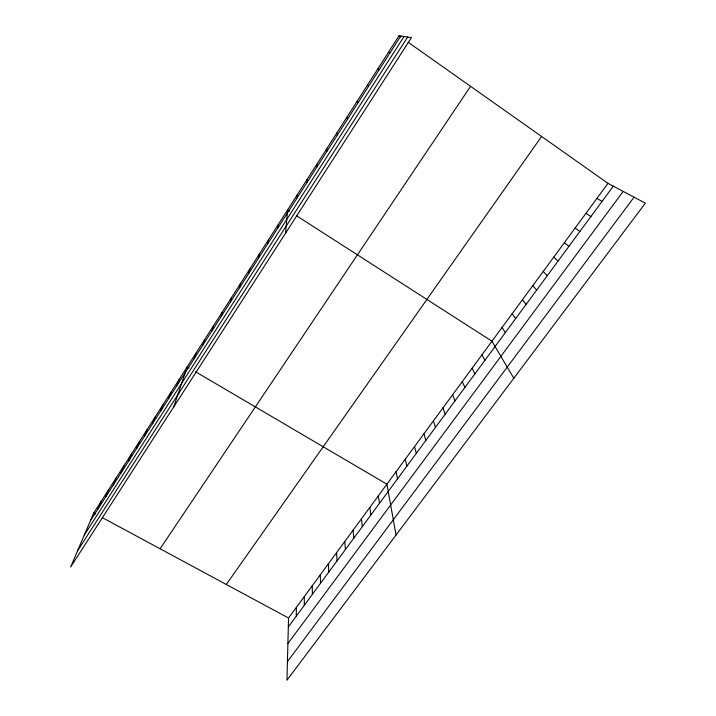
<?xml version="1.0" encoding="UTF-8"?>
<svg xmlns="http://www.w3.org/2000/svg" width="716" height="716" viewBox="0 0 716 716"><rect width="100%" height="100%" fill="white"/><g stroke="black" fill="none" stroke-linecap="round" stroke-linejoin="round"><path stroke-width="1.07" d="M296.272 616.172L296.388 607.347M607.982 183.341L288.539 618.024L286.964 680.2L645.358 203.165L607.982 183.341L408.066 42.208M297.095 197.938L297.212 194.895M285.586 233.13L287.564 209.976L289.336 211.113M277.566 228.44L278.014 224.914M267.936 243.476L268.545 239.708M258.404 258.369L259.174 254.368M248.962 273.118L249.884 268.885M239.609 287.734L240.683 283.267M230.337 302.206L231.563 297.525M221.155 316.544L222.533 311.648M212.061 330.747L213.574 325.637M203.049 344.817L204.704 339.5M194.126 358.761L195.916 353.239M173.675 406.974L187.207 366.861L189.051 367.943M176.995 385.512L179.054 379.605M168.788 398.338L170.972 392.243M160.653 411.047L162.953 404.773M152.58 423.648L155.005 417.204M144.578 436.142L147.12 429.528M136.649 448.538L139.307 441.745M128.782 460.827L131.547 453.863M120.977 473.007L123.859 465.883M113.244 485.09L116.234 477.805M105.574 497.074L108.671 489.637M97.967 508.951L101.171 501.361M93.724 512.996L70.642 567.018L411.458 37.617L398.991 35.8L93.724 512.996L95.649 514.025M90.422 520.738L400.745 36.06M84.273 535.112L404.039 36.534M77.561 550.819L407.673 37.071M160.098 548.778L470.564 86.332M226.301 584.471L541.573 136.461M288.315 626.974L613.29 186.16M287.895 643.559L623.188 191.405M287.429 661.629L634.072 197.177M388.349 52.42L389.907 52.984M102.37 517.65L288.539 618.024M195.495 371.729L386.9 484.186L396.046 535.004M596.938 198.368L602.031 201.429M377.824 68.879L379.176 69.738M296.424 215.668L491.964 341.219L513.811 378.263M586.001 213.261L590.879 216.563M398.991 35.8L400.799 37.08M575.163 228.01L579.826 231.545M564.423 242.617L568.88 246.394M553.781 257.098L558.041 261.098M367.397 85.177L368.561 86.332M543.247 271.436L547.301 275.669M532.802 285.648L536.66 290.096M522.447 299.736L526.126 304.398M512.2 313.689L515.681 318.557M357.078 101.314L358.045 102.755M502.032 327.516L505.335 332.591M481.984 354.796L484.92 360.282M472.095 368.257L474.86 373.931M346.857 117.29L347.636 119.008M462.294 381.592L464.881 387.463M452.575 394.811L454.991 400.879M442.944 407.914L445.2 414.161M433.395 420.91L435.489 427.336M336.735 133.113L337.325 135.109M423.935 433.78L425.868 440.394M414.555 446.551L416.327 453.326M405.256 459.198L406.867 466.152M396.038 471.746L397.496 478.87M326.711 148.785L327.123 151.049M378.334 495.83L379.507 503.267M369.841 507.384L370.879 514.974M361.419 518.849L362.323 526.582M353.06 530.216L353.829 538.101M316.785 164.304L317.018 166.828M344.772 541.502L345.407 549.521M336.547 552.689L337.057 560.852M328.393 563.796L328.769 572.093M320.294 574.814L320.544 583.245M306.949 179.671L307.012 182.455M312.265 585.742L312.391 594.307M304.291 596.58L304.3 605.28"/></g></svg>
